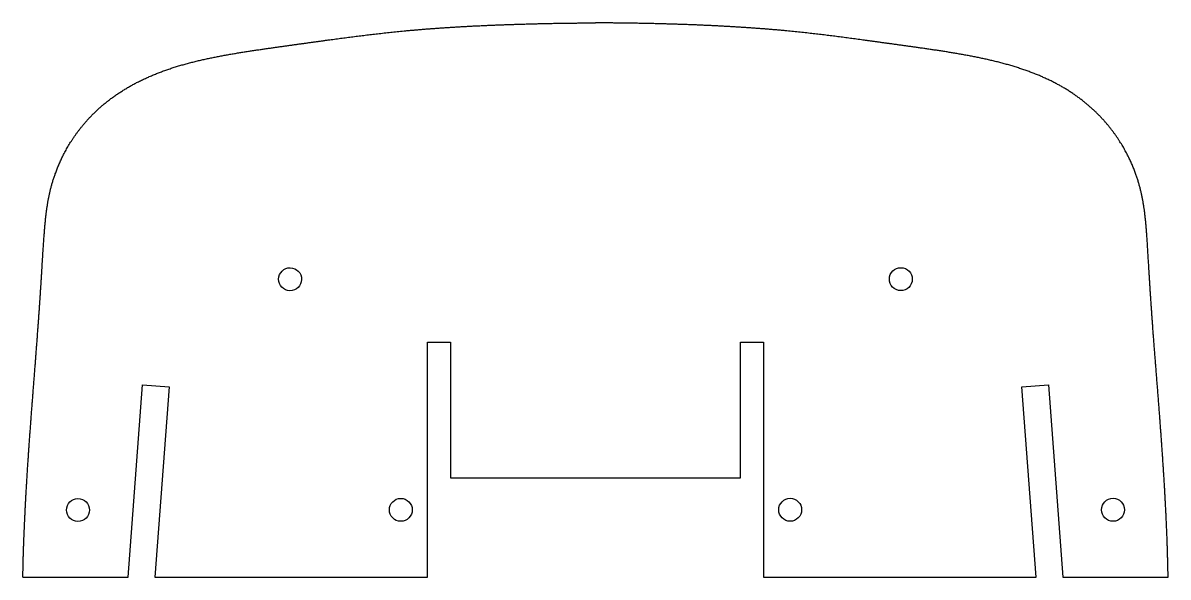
# Model space of a CAD drawing. Header units: millimetres. Extents: x -75 to 75, y -64 to 8.
import ezdxf

# ---------------------------------------------------------------- set-up
doc = ezdxf.new("R2010")
doc.units = ezdxf.units.MM
doc.layers.get('0').update_dxf_attribs({"linetype": 'CONTINUOUS'})

msp = doc.modelspace()

# ---------------------------------------------------------------- linework, layer by layer
for p, q in [((-21.98, -64.08), (-21.98, -33.33)), ((-21.98, -33.33), (-18.98, -33.33)), ((-18.98, -33.33), (-18.98, -51.08)), ((19.02, -51.08), (19.02, -33.33)), ((19.02, -33.33), (22.02, -33.33)), ((22.02, -33.33), (22.02, -64.08)), ((-61.21, -64.08), (-59.34, -38.89)), ((-59.34, -38.89), (-55.85, -39.15)), ((55.88, -39.15), (59.37, -38.89)), ((59.37, -38.89), (61.24, -64.08)), ((-55.85, -39.15), (-57.7, -64.08)), ((57.73, -64.08), (55.88, -39.15)), ((-18.98, -51.08), (19.02, -51.08)), ((-74.99, -64.08), (-61.21, -64.08)), ((-57.7, -64.08), (-21.98, -64.08)), ((22.02, -64.08), (57.73, -64.08)), ((61.24, -64.08), (75.02, -64.08))]:
    msp.add_line(p, q)
for centre in [(25.52, -55.27), (67.81, -55.27)]:
    msp.add_circle(centre, 1.5)
for centre, major_axis, ratio in [((-39.99, -25.08), (-0.02, -1.5), 0.999997), ((40.01, -25.07), (0.02, 1.5), 0.999997), ((-67.78, -55.3), (1.5, 0), 1), ((-25.49, -55.28), (1.5, 0), 1)]:
    msp.add_ellipse(centre, major_axis=major_axis, ratio=ratio)
for points in [[(-74.99, -64.08), (-74.98, -63.37), (-74.95, -61.93), (-74.89, -59.71), (-74.76, -56.61), (-74.55, -52.55), (-74.28, -48.34), (-73.97, -44.04), (-73.64, -39.7), (-73.3, -35.42), (-72.99, -31.28), (-72.71, -27.35), (-72.49, -23.72), (-72.29, -20.43), (-72.09, -17.59), (-71.79, -15.09), (-71.28, -12.67), (-70.4, -10.13), (-69.07, -7.46), (-67.19, -4.77), (-64.7, -2.23), (-61.6, 0), (-57.97, 1.8), (-54, 3.13), (-49.86, 4.07), (-45.69, 4.76), (-41.65, 5.33), (-37.82, 5.86), (-34.23, 6.36), (-30.79, 6.81), (-27.34, 7.22), (-23.74, 7.58), (-19.88, 7.87), (-15.78, 8.11), (-11.55, 8.28), (-7.38, 8.4), (-4.22, 8.46), (-2.03, 8.48), (-0.65, 8.48), (0.02, 8.48)], [(75.02, -64.08), (75.01, -63.37), (74.98, -61.93), (74.92, -59.72), (74.8, -56.64), (74.59, -52.61), (74.32, -48.41), (74.01, -44.08), (73.67, -39.67), (73.32, -35.3), (72.99, -31.09), (72.72, -27.15), (72.5, -23.6), (72.32, -20.47), (72.14, -17.7), (71.84, -15.17), (71.31, -12.69), (70.43, -10.11), (69.07, -7.43), (67.18, -4.74), (64.69, -2.2), (61.62, 0.01), (58.05, 1.77), (54.09, 3.1), (49.92, 4.05), (45.74, 4.76), (41.68, 5.33), (37.85, 5.86), (34.27, 6.35), (30.82, 6.81), (27.37, 7.22), (23.77, 7.58), (19.91, 7.87), (15.82, 8.11), (11.59, 8.29), (7.41, 8.4), (4.26, 8.46), (2.06, 8.48), (0.68, 8.48), (0.02, 8.48)]]:
    msp.add_open_spline(points, degree=5)

doc.saveas('drawing.dxf')
